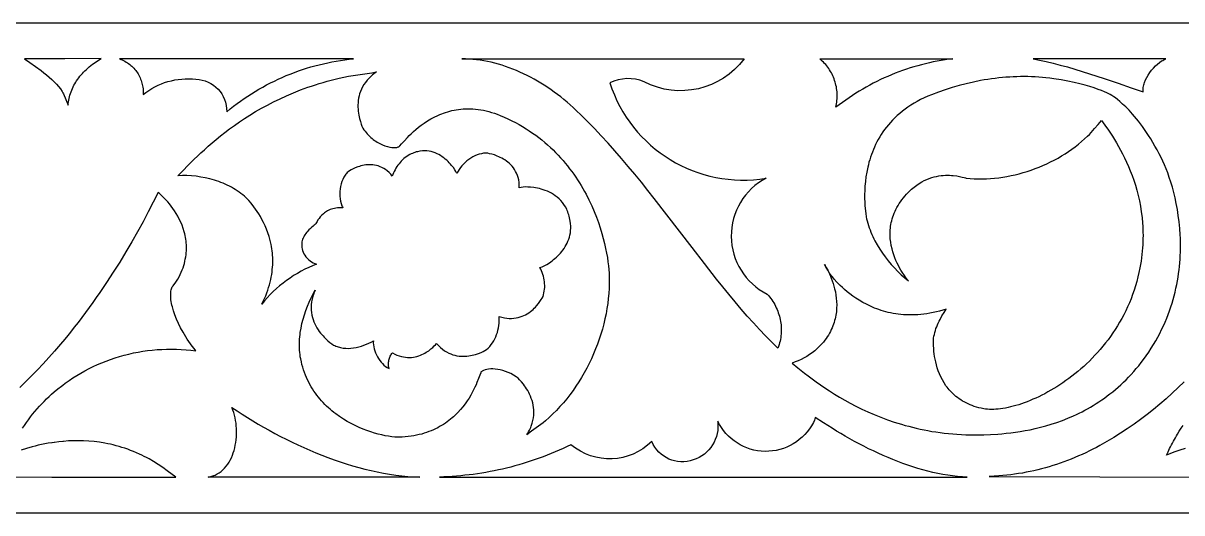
# Model space of a CAD drawing. Extents: x -336 to 337, y 105 to 175.
# Drawn here: x -171.1 to -5.4, y 104.8 to 174.8 of the extents above; entities that cross this region are included whole.
import ezdxf

# ---------------------------------------------------------------- set-up
doc = ezdxf.new("R2010")
doc.units = 0
doc.header["$MEASUREMENT"] = 0
doc.layers.get('0').update_dxf_attribs({"linetype": 'CONTINUOUS'})
doc.layers.add('BITMAP_LAYER', color=18, linetype='CONTINUOUS')

msp = doc.modelspace()

# ---------------------------------------------------------------- linework, layer by layer
msp.add_lwpolyline([(-336.17, 104.8), (336.8, 104.8), (336.8, 174.85), (-336.17, 174.85)], close=True)
at = {"layer": 'BITMAP_LAYER'}
for points in [[(-165.39, 164.9), (-165.3, 164.74), (-164.63, 163.12), (-164.61, 163.37), (-164.58, 163.61), (-164.54, 163.85), (-164.49, 164.09), (-164.44, 164.33), (-164.37, 164.57), (-164.3, 164.81), (-164.21, 165.04), (-164.12, 165.27), (-164.02, 165.5), (-163.92, 165.73), (-163.8, 165.96), (-163.68, 166.18), (-163.54, 166.4), (-163.41, 166.62), (-163.26, 166.83), (-163.1, 167.04), (-162.94, 167.25), (-162.77, 167.46), (-162.59, 167.66), (-162.41, 167.86), (-162.22, 168.05), (-162.02, 168.24), (-161.81, 168.43), (-161.6, 168.61), (-161.38, 168.79), (-161.15, 168.96), (-160.92, 169.13), (-160.43, 169.46), (-159.91, 169.77), (-165.09, 169.74), (-165.12, 169.74), (-165.39, 169.74), (-165.58, 169.74), (-170.87, 169.74), (-170.86, 169.74), (-170.87, 169.74), (-170.09, 169.22), (-169.29, 168.66), (-168.49, 168.06), (-168.09, 167.75), (-167.71, 167.44), (-167.33, 167.12), (-166.97, 166.79), (-166.63, 166.46), (-166.31, 166.12), (-166.01, 165.78), (-165.74, 165.44), (-165.5, 165.09)], [(-57.15, 169.74), (-38.1, 169.74), (-38.67, 169.68), (-39.23, 169.6), (-39.79, 169.51), (-40.35, 169.41), (-40.91, 169.3), (-41.47, 169.18), (-42.02, 169.05), (-42.57, 168.91), (-43.12, 168.76), (-43.67, 168.61), (-44.22, 168.44), (-44.76, 168.26), (-45.3, 168.08), (-45.83, 167.88), (-46.36, 167.68), (-46.89, 167.46), (-47.42, 167.24), (-47.94, 167.01), (-48.46, 166.77), (-48.98, 166.52), (-49.49, 166.26), (-50, 165.99), (-50.5, 165.71), (-51, 165.42), (-51.5, 165.13), (-51.99, 164.82), (-52.47, 164.51), (-52.96, 164.18), (-53.43, 163.85), (-53.91, 163.51), (-54.37, 163.16), (-54.84, 162.81), (-54.78, 163.05), (-54.74, 163.3), (-54.7, 163.54), (-54.68, 163.79), (-54.66, 164.03), (-54.65, 164.28), (-54.65, 164.52), (-54.66, 164.77), (-54.67, 165.01), (-54.7, 165.25), (-54.73, 165.49), (-54.77, 165.73), (-54.82, 165.96), (-54.87, 166.2), (-54.94, 166.43), (-55.01, 166.65), (-55.09, 166.88), (-55.18, 167.1), (-55.27, 167.32), (-55.38, 167.54), (-55.48, 167.75), (-55.6, 167.95), (-55.73, 168.16), (-55.86, 168.35), (-56, 168.55), (-56.14, 168.74), (-56.29, 168.92), (-56.45, 169.1), (-56.62, 169.27), (-56.79, 169.43), (-56.97, 169.59)], [(-26.63, 169.74), (-25.71, 169.57), (-24.75, 169.36), (-23.76, 169.13), (-22.75, 168.86), (-21.71, 168.58), (-20.67, 168.27), (-19.61, 167.95), (-18.56, 167.62), (-16.48, 166.94), (-14.47, 166.25), (-12.59, 165.6), (-10.89, 165.01), (-10.91, 165.17), (-10.91, 165.33), (-10.9, 165.49), (-10.88, 165.66), (-10.84, 165.83), (-10.8, 166.01), (-10.75, 166.18), (-10.69, 166.36), (-10.54, 166.72), (-10.37, 167.08), (-10.16, 167.43), (-9.93, 167.77), (-9.68, 168.11), (-9.41, 168.42), (-9.13, 168.72), (-8.84, 168.99), (-8.55, 169.23), (-8.25, 169.44), (-8.1, 169.53), (-7.95, 169.62), (-7.8, 169.69), (-7.66, 169.75)], [(-26.63, 169.74), (-25.71, 169.57), (-24.75, 169.36), (-23.76, 169.13), (-22.75, 168.86), (-21.71, 168.58), (-20.67, 168.27), (-19.61, 167.95), (-18.56, 167.62), (-16.48, 166.94), (-14.47, 166.25), (-12.59, 165.6), (-10.89, 165.01), (-10.91, 165.17), (-10.91, 165.33), (-10.9, 165.49), (-10.88, 165.66), (-10.84, 165.83), (-10.8, 166.01), (-10.75, 166.18), (-10.69, 166.36), (-10.54, 166.72), (-10.37, 167.08), (-10.16, 167.43), (-9.93, 167.77), (-9.68, 168.11), (-9.41, 168.42), (-9.13, 168.72), (-8.84, 168.99), (-8.55, 169.23), (-8.25, 169.44), (-8.1, 169.53), (-7.95, 169.62), (-7.8, 169.69), (-7.66, 169.75)], [(-129.28, 136.67), (-129.38, 136.44), (-129.47, 136.23), (-129.55, 136.01), (-129.62, 135.8), (-129.68, 135.58), (-129.73, 135.38), (-129.81, 134.97), (-129.86, 134.57), (-129.88, 134.19), (-129.87, 133.81), (-129.84, 133.45), (-129.78, 133.1), (-129.7, 132.76), (-129.61, 132.44), (-129.49, 132.13), (-129.36, 131.82), (-129.22, 131.54), (-129.06, 131.26), (-128.89, 131), (-128.72, 130.76), (-128.55, 130.52), (-128.36, 130.3), (-128.18, 130.1), (-128, 129.91), (-127.82, 129.73), (-127.49, 129.42), (-127.19, 129.17), (-126.94, 128.99), (-126.66, 128.81), (-126.51, 128.72), (-126.34, 128.65), (-126.18, 128.59), (-126.01, 128.53), (-125.84, 128.48), (-125.66, 128.44), (-125.3, 128.38), (-124.94, 128.34), (-124.56, 128.33), (-124.19, 128.35), (-123.81, 128.39), (-123.43, 128.46), (-123.06, 128.54), (-122.69, 128.65), (-122.33, 128.77), (-121.97, 128.91), (-121.63, 129.06), (-121.3, 129.23), (-120.98, 129.4), (-120.99, 129.12), (-120.97, 128.83), (-120.93, 128.54), (-120.87, 128.25), (-120.78, 127.96), (-120.68, 127.67), (-120.55, 127.39), (-120.41, 127.12), (-120.25, 126.86), (-120.07, 126.61), (-119.88, 126.37), (-119.68, 126.15), (-119.46, 125.95), (-119.23, 125.76), (-118.99, 125.6), (-118.74, 125.46), (-118.78, 125.6), (-118.8, 125.74), (-118.82, 125.89), (-118.82, 126.04), (-118.82, 126.19), (-118.81, 126.34), (-118.79, 126.49), (-118.76, 126.63), (-118.72, 126.78), (-118.68, 126.93), (-118.63, 127.07), (-118.57, 127.21), (-118.5, 127.34), (-118.43, 127.46), (-118.34, 127.59), (-118.26, 127.7), (-117.93, 127.52), (-117.6, 127.38), (-117.28, 127.26), (-116.97, 127.17), (-116.67, 127.1), (-116.37, 127.05), (-116.08, 127.03), (-115.79, 127.03), (-115.52, 127.04), (-115.25, 127.08), (-114.99, 127.12), (-114.74, 127.19), (-114.5, 127.26), (-114.26, 127.35), (-114.04, 127.44), (-113.82, 127.54), (-113.62, 127.65), (-113.42, 127.77), (-113.07, 128), (-112.76, 128.24), (-112.49, 128.47), (-112.28, 128.68), (-112.11, 128.85), (-111.95, 129.04), (-111.67, 128.73), (-111.38, 128.46), (-111.09, 128.21), (-110.8, 128), (-110.5, 127.82), (-110.21, 127.66), (-109.91, 127.53), (-109.61, 127.42), (-109.31, 127.34), (-109.02, 127.28), (-108.72, 127.23), (-108.43, 127.21), (-108.15, 127.2), (-107.87, 127.2), (-107.6, 127.22), (-107.33, 127.25), (-107.08, 127.3), (-106.83, 127.35), (-106.59, 127.41), (-106.36, 127.47), (-105.95, 127.61), (-105.58, 127.76), (-105.28, 127.9), (-105.04, 128.03), (-104.8, 128.18), (-104.57, 128.38), (-104.34, 128.61), (-104.14, 128.86), (-103.95, 129.12), (-103.77, 129.4), (-103.62, 129.69), (-103.48, 129.99), (-103.35, 130.3), (-103.25, 130.62), (-103.16, 130.94), (-103.09, 131.27), (-103.03, 131.59), (-103, 131.92), (-102.98, 132.25), (-102.99, 132.57), (-103.01, 132.89), (-102.62, 132.78), (-102.25, 132.7), (-101.89, 132.64), (-101.54, 132.62), (-101.21, 132.62), (-100.89, 132.64), (-100.58, 132.68), (-100.28, 132.74), (-99.99, 132.82), (-99.72, 132.92), (-99.46, 133.03), (-99.21, 133.15), (-98.97, 133.29), (-98.74, 133.43), (-98.53, 133.58), (-98.33, 133.74), (-98.14, 133.91), (-97.96, 134.07), (-97.8, 134.24), (-97.64, 134.4), (-97.37, 134.73), (-97.15, 135.03), (-96.97, 135.3), (-96.84, 135.52), (-96.72, 135.76), (-96.64, 136.01), (-96.58, 136.26), (-96.53, 136.52), (-96.5, 136.79), (-96.48, 137.05), (-96.48, 137.32), (-96.49, 137.59), (-96.52, 137.86), (-96.55, 138.12), (-96.6, 138.39), (-96.67, 138.65), (-96.74, 138.91), (-96.83, 139.17), (-96.92, 139.42), (-97.03, 139.66), (-97.15, 139.89), (-96.86, 140), (-96.54, 140.15), (-96.18, 140.34), (-95.8, 140.58), (-95.41, 140.86), (-95.21, 141.02), (-95.01, 141.18), (-94.81, 141.36), (-94.61, 141.55), (-94.42, 141.75), (-94.23, 141.95), (-94.05, 142.17), (-93.88, 142.4), (-93.71, 142.63), (-93.55, 142.88), (-93.41, 143.13), (-93.27, 143.4), (-93.15, 143.67), (-93.04, 143.95), (-92.95, 144.24), (-92.87, 144.54), (-92.81, 144.85), (-92.77, 145.17), (-92.75, 145.5), (-92.75, 145.83), (-92.77, 146.17), (-92.82, 146.52), (-92.86, 146.76), (-92.91, 146.99), (-92.97, 147.22), (-93.03, 147.43), (-93.1, 147.64), (-93.17, 147.84), (-93.25, 148.04), (-93.33, 148.23), (-93.52, 148.58), (-93.72, 148.91), (-93.95, 149.21), (-94.18, 149.48), (-94.43, 149.73), (-94.69, 149.96), (-94.96, 150.17), (-95.24, 150.36), (-95.52, 150.53), (-95.81, 150.68), (-96.1, 150.81), (-96.39, 150.93), (-96.68, 151.03), (-96.96, 151.11), (-97.24, 151.19), (-97.51, 151.25), (-97.77, 151.3), (-98.02, 151.34), (-98.49, 151.39), (-98.89, 151.41), (-99.2, 151.42), (-99.54, 151.4), (-99.82, 151.35), (-100.11, 151.29), (-100.12, 151.68), (-100.15, 152.06), (-100.2, 152.42), (-100.28, 152.76), (-100.38, 153.07), (-100.5, 153.37), (-100.64, 153.65), (-100.79, 153.91), (-100.96, 154.15), (-101.14, 154.38), (-101.33, 154.59), (-101.53, 154.78), (-101.74, 154.96), (-101.95, 155.13), (-102.17, 155.28), (-102.39, 155.41), (-102.61, 155.54), (-102.83, 155.65), (-103.05, 155.75), (-103.27, 155.84), (-103.67, 155.99), (-104.05, 156.1), (-104.37, 156.18), (-104.63, 156.23), (-104.91, 156.26), (-105.22, 156.23), (-105.53, 156.18), (-105.85, 156.1), (-106.15, 155.99), (-106.46, 155.87), (-106.75, 155.72), (-107.04, 155.55), (-107.32, 155.36), (-107.59, 155.16), (-107.85, 154.94), (-108.09, 154.7), (-108.31, 154.46), (-108.52, 154.2), (-108.71, 153.93), (-108.87, 153.66), (-109.02, 153.37), (-109.07, 153.46), (-109.17, 153.64), (-109.33, 153.88), (-109.54, 154.18), (-109.8, 154.51), (-109.96, 154.69), (-110.12, 154.87), (-110.3, 155.05), (-110.48, 155.23), (-110.69, 155.4), (-110.9, 155.57), (-111.12, 155.74), (-111.36, 155.9), (-111.61, 156.04), (-111.86, 156.17), (-112.13, 156.29), (-112.41, 156.39), (-112.71, 156.47), (-113.01, 156.54), (-113.32, 156.58), (-113.64, 156.59), (-113.97, 156.58), (-114.32, 156.54), (-114.67, 156.46), (-114.85, 156.42), (-115.03, 156.36), (-115.21, 156.29), (-115.4, 156.22), (-115.59, 156.14), (-115.78, 156.04), (-116, 155.92), (-116.21, 155.79), (-116.41, 155.64), (-116.61, 155.48), (-116.8, 155.31), (-116.98, 155.13), (-117.15, 154.94), (-117.31, 154.74), (-117.47, 154.54), (-117.61, 154.33), (-117.75, 154.11), (-117.87, 153.88), (-117.99, 153.65), (-118.09, 153.42), (-118.18, 153.19), (-118.27, 152.95), (-118.5, 153.24), (-118.74, 153.49), (-118.99, 153.71), (-119.24, 153.9), (-119.5, 154.07), (-119.76, 154.21), (-120.02, 154.32), (-120.28, 154.42), (-120.54, 154.49), (-120.8, 154.54), (-121.06, 154.58), (-121.32, 154.59), (-121.57, 154.6), (-121.82, 154.58), (-122.07, 154.56), (-122.3, 154.52), (-122.54, 154.48), (-122.76, 154.42), (-122.97, 154.36), (-123.18, 154.3), (-123.56, 154.15), (-123.89, 154.01), (-124.17, 153.86), (-124.38, 153.74), (-124.6, 153.6), (-124.71, 153.48), (-124.82, 153.36), (-124.93, 153.23), (-125.02, 153.1), (-125.12, 152.95), (-125.2, 152.81), (-125.36, 152.5), (-125.49, 152.18), (-125.59, 151.85), (-125.68, 151.5), (-125.74, 151.15), (-125.77, 150.79), (-125.78, 150.44), (-125.77, 150.08), (-125.73, 149.73), (-125.67, 149.39), (-125.58, 149.06), (-125.47, 148.74), (-125.4, 148.59), (-125.33, 148.44), (-125.6, 148.45), (-125.86, 148.45), (-126.1, 148.43), (-126.34, 148.4), (-126.56, 148.36), (-126.77, 148.31), (-126.97, 148.24), (-127.16, 148.17), (-127.35, 148.09), (-127.52, 148), (-127.68, 147.91), (-127.83, 147.81), (-127.98, 147.7), (-128.11, 147.59), (-128.36, 147.37), (-128.57, 147.14), (-128.75, 146.91), (-128.9, 146.7), (-129.03, 146.5), (-129.2, 146.2), (-129.25, 146.1), (-129.28, 146.05), (-129.44, 145.93), (-129.59, 145.82), (-129.78, 145.67), (-129.99, 145.48), (-130.22, 145.27), (-130.44, 145.02), (-130.55, 144.89), (-130.66, 144.74), (-130.76, 144.59), (-130.86, 144.44), (-130.94, 144.28), (-131.02, 144.11), (-131.09, 143.93), (-131.15, 143.75), (-131.19, 143.56), (-131.22, 143.37), (-131.23, 143.17), (-131.23, 142.97), (-131.21, 142.76), (-131.17, 142.55), (-131.11, 142.33), (-131.02, 142.1), (-130.91, 141.87), (-130.78, 141.64), (-130.63, 141.43), (-130.45, 141.22), (-130.26, 141.04), (-130.04, 140.87), (-129.82, 140.72), (-129.58, 140.58), (-129.34, 140.46), (-129.09, 140.36), (-129.66, 140.14), (-130.22, 139.9), (-130.77, 139.64), (-131.32, 139.35), (-131.85, 139.05), (-132.38, 138.73), (-132.9, 138.39), (-133.4, 138.04), (-133.9, 137.67), (-134.38, 137.28), (-134.84, 136.88), (-135.29, 136.46), (-135.73, 136.03), (-136.15, 135.58), (-136.55, 135.12), (-136.94, 134.65), (-136.74, 135.06), (-136.55, 135.46), (-136.38, 135.86), (-136.23, 136.25), (-136.09, 136.64), (-135.96, 137.02), (-135.85, 137.41), (-135.75, 137.78), (-135.66, 138.16), (-135.58, 138.52), (-135.52, 138.89), (-135.47, 139.25), (-135.43, 139.6), (-135.4, 139.95), (-135.38, 140.3), (-135.37, 140.64), (-135.37, 140.98), (-135.38, 141.31), (-135.4, 141.64), (-135.42, 141.96), (-135.46, 142.27), (-135.5, 142.58), (-135.55, 142.89), (-135.6, 143.19), (-135.74, 143.77), (-135.89, 144.33), (-136.07, 144.87), (-136.26, 145.38), (-136.47, 145.87), (-136.68, 146.34), (-136.91, 146.78), (-137.14, 147.19), (-137.37, 147.57), (-137.6, 147.93), (-137.83, 148.26), (-138.05, 148.56), (-138.45, 149.08), (-138.79, 149.47), (-139.04, 149.73), (-139.18, 149.87), (-139.42, 150.08), (-139.67, 150.29), (-139.92, 150.49), (-140.18, 150.68), (-140.45, 150.86), (-140.72, 151.04), (-141, 151.2), (-141.28, 151.37), (-141.57, 151.52), (-141.87, 151.67), (-142.17, 151.8), (-142.47, 151.94), (-142.78, 152.06), (-143.09, 152.18), (-143.4, 152.29), (-143.72, 152.39), (-144.04, 152.48), (-144.36, 152.57), (-145.01, 152.72), (-145.67, 152.84), (-146.33, 152.94), (-146.98, 153), (-147.64, 153.04), (-148.29, 153.05), (-148.94, 153.02), (-148.25, 153.73), (-147.47, 154.52), (-146.61, 155.37), (-146.15, 155.82), (-145.66, 156.28), (-145.14, 156.75), (-144.61, 157.23), (-144.05, 157.72), (-143.46, 158.21), (-142.85, 158.71), (-142.21, 159.21), (-141.55, 159.71), (-140.86, 160.21), (-140.14, 160.71), (-139.4, 161.21), (-138.63, 161.7), (-137.82, 162.19), (-137, 162.67), (-136.14, 163.14), (-135.25, 163.6), (-134.33, 164.04), (-133.38, 164.47), (-132.4, 164.89), (-131.39, 165.29), (-130.35, 165.67), (-129.82, 165.85), (-129.27, 166.03), (-128.72, 166.2), (-128.17, 166.37), (-127.6, 166.53), (-127.03, 166.68), (-126.44, 166.83), (-125.85, 166.98), (-125.2, 167.12), (-124.53, 167.25), (-123.87, 167.36), (-123.2, 167.46), (-121.87, 167.66), (-121.2, 167.76), (-120.53, 167.87), (-120.73, 167.73), (-120.92, 167.59), (-121.1, 167.45), (-121.27, 167.3), (-121.59, 167), (-121.87, 166.7), (-122.12, 166.38), (-122.34, 166.06), (-122.53, 165.74), (-122.69, 165.42), (-122.83, 165.09), (-122.94, 164.76), (-123.03, 164.43), (-123.1, 164.11), (-123.14, 163.78), (-123.17, 163.46), (-123.19, 163.15), (-123.19, 162.84), (-123.17, 162.54), (-123.15, 162.25), (-123.11, 161.98), (-123.07, 161.71), (-123.02, 161.45), (-122.96, 161.21), (-122.84, 160.78), (-122.72, 160.41), (-122.61, 160.12), (-122.47, 159.83), (-122.32, 159.61), (-122.17, 159.41), (-122.02, 159.21), (-121.86, 159.02), (-121.69, 158.84), (-121.52, 158.67), (-121.34, 158.51), (-121.17, 158.36), (-120.99, 158.21), (-120.8, 158.08), (-120.62, 157.95), (-120.43, 157.83), (-120.06, 157.62), (-119.69, 157.44), (-119.33, 157.3), (-118.97, 157.19), (-118.64, 157.11), (-118.32, 157.06), (-118.02, 157.05), (-117.89, 157.05), (-117.76, 157.06), (-117.64, 157.08), (-117.52, 157.11), (-117.42, 157.14), (-117.32, 157.18), (-117.27, 157.22), (-117.18, 157.31), (-116.94, 157.58), (-116.58, 157.98), (-116.12, 158.48), (-115.85, 158.76), (-115.56, 159.04), (-115.23, 159.34), (-114.89, 159.65), (-114.52, 159.95), (-114.12, 160.26), (-113.7, 160.56), (-113.25, 160.86), (-112.78, 161.14), (-112.28, 161.41), (-111.76, 161.66), (-111.49, 161.78), (-111.21, 161.89), (-110.93, 161.99), (-110.65, 162.09), (-110.35, 162.18), (-110.05, 162.26), (-109.75, 162.34), (-109.44, 162.41), (-109.12, 162.46), (-108.8, 162.51), (-108.47, 162.55), (-108.13, 162.58), (-107.79, 162.6), (-107.45, 162.6), (-107.1, 162.6), (-106.74, 162.58), (-106.38, 162.55), (-106.01, 162.51), (-105.63, 162.45), (-105.25, 162.38), (-104.87, 162.3), (-104.48, 162.2), (-104.08, 162.08), (-103.68, 161.95), (-103.27, 161.81), (-102.86, 161.65), (-102.29, 161.41), (-101.73, 161.16), (-101.19, 160.89), (-100.66, 160.62), (-100.15, 160.34), (-99.64, 160.05), (-99.15, 159.75), (-98.68, 159.45), (-98.21, 159.13), (-97.76, 158.81), (-97.32, 158.47), (-96.89, 158.14), (-96.47, 157.79), (-96.06, 157.44), (-95.67, 157.08), (-95.29, 156.72), (-94.91, 156.35), (-94.55, 155.97), (-94.2, 155.59), (-93.86, 155.21), (-93.53, 154.82), (-93.21, 154.43), (-92.91, 154.03), (-92.61, 153.64), (-92.32, 153.23), (-92.04, 152.83), (-91.77, 152.43), (-91.51, 152.02), (-91.26, 151.61), (-91.02, 151.2), (-90.79, 150.79), (-90.57, 150.38), (-90.15, 149.56), (-89.76, 148.74), (-89.41, 147.93), (-89.09, 147.12), (-88.8, 146.33), (-88.54, 145.55), (-88.3, 144.78), (-88.1, 144.04), (-87.92, 143.32), (-87.76, 142.62), (-87.63, 141.95), (-87.52, 141.31), (-87.43, 140.7), (-87.36, 140.13), (-87.31, 139.6), (-87.28, 139.11), (-87.25, 138.39), (-87.25, 137.66), (-87.27, 136.93), (-87.31, 136.2), (-87.38, 135.47), (-87.47, 134.74), (-87.58, 134.01), (-87.71, 133.27), (-87.86, 132.54), (-88.04, 131.82), (-88.23, 131.09), (-88.44, 130.37), (-88.68, 129.65), (-88.93, 128.94), (-89.2, 128.24), (-89.49, 127.54), (-89.8, 126.85), (-90.12, 126.17), (-90.47, 125.49), (-90.83, 124.83), (-91.2, 124.18), (-91.6, 123.54), (-92.01, 122.92), (-92.43, 122.3), (-92.87, 121.7), (-93.33, 121.12), (-93.8, 120.55), (-94.29, 120), (-94.79, 119.46), (-95.3, 118.95), (-95.82, 118.45), (-96.36, 117.97), (-96.68, 117.7), (-97.01, 117.45), (-97.68, 116.95), (-98.35, 116.47), (-99.02, 115.98), (-98.9, 116.19), (-98.78, 116.4), (-98.67, 116.61), (-98.57, 116.81), (-98.48, 117.02), (-98.4, 117.22), (-98.26, 117.62), (-98.16, 118.02), (-98.09, 118.41), (-98.05, 118.79), (-98.03, 119.16), (-98.04, 119.52), (-98.07, 119.87), (-98.12, 120.22), (-98.19, 120.55), (-98.28, 120.87), (-98.39, 121.18), (-98.5, 121.48), (-98.63, 121.76), (-98.77, 122.03), (-98.91, 122.29), (-99.06, 122.54), (-99.21, 122.77), (-99.36, 122.99), (-99.51, 123.19), (-99.81, 123.54), (-100.07, 123.83), (-100.29, 124.05), (-100.54, 124.27), (-100.92, 124.51), (-101.31, 124.72), (-101.7, 124.89), (-102.09, 125.04), (-102.47, 125.16), (-102.84, 125.26), (-103.2, 125.33), (-103.55, 125.37), (-103.89, 125.39), (-104.2, 125.39), (-104.5, 125.37), (-104.77, 125.32), (-105.01, 125.26), (-105.22, 125.18), (-105.32, 125.14), (-105.4, 125.09), (-105.48, 125.04), (-105.55, 124.98), (-105.59, 124.92), (-105.63, 124.83), (-105.76, 124.51), (-105.93, 124.04), (-106.16, 123.46), (-106.3, 123.13), (-106.46, 122.78), (-106.64, 122.41), (-106.84, 122.03), (-107.06, 121.63), (-107.3, 121.23), (-107.56, 120.82), (-107.85, 120.4), (-108.17, 119.98), (-108.51, 119.57), (-108.89, 119.16), (-109.29, 118.76), (-109.5, 118.56), (-109.72, 118.37), (-109.95, 118.18), (-110.19, 117.99), (-110.43, 117.81), (-110.68, 117.63), (-110.95, 117.46), (-111.22, 117.29), (-111.5, 117.13), (-111.78, 116.97), (-112.08, 116.82), (-112.39, 116.68), (-112.7, 116.54), (-113.03, 116.42), (-113.36, 116.3), (-113.71, 116.18), (-114.06, 116.08), (-114.43, 115.99), (-114.8, 115.9), (-115.19, 115.82), (-115.59, 115.76), (-115.99, 115.7), (-116.41, 115.66), (-116.84, 115.63), (-117.17, 115.61), (-117.54, 115.62), (-117.93, 115.65), (-118.36, 115.69), (-118.8, 115.75), (-119.28, 115.83), (-119.77, 115.94), (-120.28, 116.06), (-120.81, 116.21), (-121.35, 116.37), (-121.9, 116.56), (-122.46, 116.78), (-123.02, 117.02), (-123.58, 117.28), (-124.15, 117.57), (-124.71, 117.88), (-125.27, 118.22), (-125.83, 118.58), (-126.37, 118.97), (-126.63, 119.18), (-126.9, 119.39), (-127.16, 119.62), (-127.41, 119.84), (-127.66, 120.08), (-127.91, 120.32), (-128.15, 120.57), (-128.39, 120.83), (-128.62, 121.09), (-128.84, 121.37), (-129.06, 121.65), (-129.27, 121.93), (-129.48, 122.23), (-129.67, 122.53), (-129.86, 122.84), (-130.05, 123.16), (-130.22, 123.49), (-130.39, 123.82), (-130.54, 124.17), (-130.69, 124.52), (-130.83, 124.88), (-130.96, 125.25), (-131.08, 125.63), (-131.19, 126.01), (-131.28, 126.41), (-131.37, 126.81), (-131.43, 127.12), (-131.47, 127.43), (-131.51, 127.74), (-131.53, 128.06), (-131.55, 128.38), (-131.56, 128.69), (-131.56, 129.01), (-131.55, 129.33), (-131.53, 129.65), (-131.51, 129.97), (-131.47, 130.29), (-131.43, 130.6), (-131.32, 131.24), (-131.19, 131.88), (-131.02, 132.51), (-130.84, 133.13), (-130.63, 133.75), (-130.39, 134.35), (-130.14, 134.95), (-129.87, 135.54), (-129.58, 136.11)], [(-16.84, 160.92), (-16.37, 160.27), (-15.85, 159.52), (-15.58, 159.1), (-15.29, 158.67), (-15.01, 158.21), (-14.72, 157.73), (-14.42, 157.22), (-14.13, 156.69), (-13.84, 156.14), (-13.55, 155.57), (-13.27, 154.97), (-13, 154.36), (-12.73, 153.72), (-12.48, 153.06), (-12.24, 152.38), (-12.01, 151.68), (-11.8, 150.96), (-11.61, 150.21), (-11.44, 149.45), (-11.28, 148.67), (-11.16, 147.87), (-11.05, 147.05), (-10.98, 146.22), (-10.95, 145.79), (-10.93, 145.36), (-10.92, 144.93), (-10.91, 144.49), (-10.92, 144.04), (-10.93, 143.6), (-10.95, 143.14), (-10.98, 142.69), (-11.02, 142.22), (-11.07, 141.76), (-11.12, 141.29), (-11.19, 140.81), (-11.27, 140.34), (-11.35, 139.85), (-11.49, 139.19), (-11.64, 138.54), (-11.81, 137.89), (-11.99, 137.26), (-12.19, 136.64), (-12.4, 136.03), (-12.63, 135.43), (-12.87, 134.84), (-13.12, 134.26), (-13.39, 133.7), (-13.67, 133.14), (-13.96, 132.6), (-14.26, 132.07), (-14.57, 131.54), (-14.89, 131.03), (-15.22, 130.53), (-15.56, 130.04), (-15.92, 129.56), (-16.27, 129.1), (-16.64, 128.64), (-17.02, 128.19), (-17.4, 127.76), (-17.79, 127.34), (-18.18, 126.92), (-18.58, 126.52), (-18.99, 126.13), (-19.4, 125.76), (-19.81, 125.39), (-20.23, 125.03), (-20.65, 124.69), (-21.08, 124.35), (-21.5, 124.03), (-21.93, 123.72), (-22.36, 123.42), (-22.79, 123.13), (-23.23, 122.85), (-23.66, 122.59), (-24.09, 122.33), (-24.52, 122.09), (-24.95, 121.85), (-25.38, 121.63), (-25.81, 121.42), (-26.23, 121.22), (-26.65, 121.04), (-27.07, 120.86), (-27.48, 120.7), (-27.89, 120.54), (-28.29, 120.4), (-28.69, 120.27), (-29.08, 120.15), (-29.47, 120.04), (-29.85, 119.95), (-30.22, 119.86), (-30.58, 119.79), (-30.94, 119.73), (-31.28, 119.68), (-31.62, 119.64), (-31.95, 119.61), (-32.27, 119.59), (-32.57, 119.59), (-32.87, 119.6), (-33.16, 119.61), (-33.43, 119.64), (-33.69, 119.69), (-34.04, 119.76), (-34.39, 119.84), (-34.72, 119.93), (-35.04, 120.03), (-35.35, 120.14), (-35.65, 120.26), (-35.94, 120.38), (-36.21, 120.52), (-36.48, 120.66), (-36.74, 120.8), (-36.98, 120.96), (-37.22, 121.12), (-37.45, 121.28), (-37.66, 121.45), (-37.87, 121.63), (-38.07, 121.81), (-38.26, 122), (-38.44, 122.19), (-38.62, 122.38), (-38.78, 122.58), (-38.94, 122.78), (-39.09, 122.99), (-39.36, 123.4), (-39.61, 123.83), (-39.83, 124.26), (-40.02, 124.69), (-40.19, 125.12), (-40.33, 125.54), (-40.46, 125.97), (-40.56, 126.38), (-40.65, 126.78), (-40.72, 127.17), (-40.78, 127.54), (-40.82, 127.9), (-40.85, 128.23), (-40.88, 128.82), (-40.89, 129.28), (-40.88, 129.61), (-40.86, 129.78), (-40.81, 130.06), (-40.75, 130.33), (-40.68, 130.61), (-40.6, 130.88), (-40.52, 131.15), (-40.42, 131.42), (-40.31, 131.69), (-40.2, 131.95), (-40.07, 132.21), (-39.94, 132.47), (-39.67, 132.98), (-39.37, 133.46), (-39.05, 133.94), (-39.53, 133.79), (-40, 133.66), (-40.47, 133.54), (-40.93, 133.44), (-41.38, 133.35), (-41.83, 133.28), (-42.27, 133.22), (-42.7, 133.17), (-43.12, 133.14), (-43.54, 133.12), (-43.96, 133.11), (-44.36, 133.11), (-44.76, 133.12), (-45.15, 133.14), (-45.54, 133.18), (-45.91, 133.22), (-46.28, 133.27), (-46.65, 133.34), (-47.01, 133.41), (-47.35, 133.48), (-47.7, 133.57), (-48.03, 133.66), (-48.36, 133.76), (-48.68, 133.87), (-49, 133.98), (-49.3, 134.1), (-49.9, 134.36), (-50.46, 134.63), (-51, 134.91), (-51.5, 135.21), (-51.98, 135.51), (-52.42, 135.82), (-52.84, 136.13), (-53.23, 136.43), (-53.58, 136.74), (-53.91, 137.03), (-54.21, 137.31), (-54.47, 137.57), (-54.71, 137.82), (-55.08, 138.24), (-55.34, 138.55), (-55.46, 138.72), (-55.73, 139.11), (-55.98, 139.51), (-56.22, 139.92), (-56.47, 140.33), (-56.38, 140.19), (-56.22, 139.91), (-56, 139.5), (-55.75, 138.98), (-55.62, 138.68), (-55.49, 138.35), (-55.36, 138), (-55.23, 137.63), (-55.12, 137.24), (-55.01, 136.83), (-54.91, 136.4), (-54.84, 135.96), (-54.78, 135.5), (-54.74, 135.03), (-54.72, 134.55), (-54.73, 134.06), (-54.77, 133.56), (-54.8, 133.31), (-54.84, 133.06), (-54.89, 132.81), (-54.94, 132.55), (-55.01, 132.3), (-55.08, 132.04), (-55.17, 131.78), (-55.26, 131.53), (-55.37, 131.27), (-55.49, 131.01), (-55.61, 130.75), (-55.75, 130.5), (-55.9, 130.24), (-56.07, 129.99), (-56.24, 129.73), (-56.43, 129.48), (-56.63, 129.23), (-56.84, 128.98), (-57.07, 128.73), (-57.32, 128.48), (-57.57, 128.24), (-57.84, 128), (-58.02, 127.85), (-58.21, 127.71), (-58.59, 127.44), (-58.98, 127.19), (-59.39, 126.96), (-59.81, 126.75), (-60.24, 126.56), (-60.67, 126.38), (-61.11, 126.21), (-60.27, 125.53), (-59.31, 124.78), (-58.79, 124.38), (-58.24, 123.97), (-57.66, 123.54), (-57.05, 123.11), (-56.41, 122.68), (-55.75, 122.24), (-55.05, 121.8), (-54.33, 121.36), (-53.57, 120.93), (-52.79, 120.49), (-51.97, 120.07), (-51.13, 119.65), (-50.26, 119.25), (-49.36, 118.86), (-48.43, 118.48), (-47.47, 118.12), (-46.48, 117.78), (-45.98, 117.62), (-45.46, 117.47), (-44.94, 117.32), (-44.42, 117.18), (-43.88, 117.04), (-43.34, 116.91), (-42.79, 116.79), (-42.23, 116.67), (-41.67, 116.56), (-41.1, 116.46), (-40.52, 116.37), (-39.93, 116.29), (-39.34, 116.21), (-38.74, 116.15), (-38.13, 116.09), (-37.52, 116.04), (-36.89, 116.01), (-36.26, 115.98), (-35.63, 115.96), (-34.98, 115.95), (-34.33, 115.96), (-33.67, 115.97), (-32.73, 116.01), (-31.66, 116.07), (-31.08, 116.12), (-30.47, 116.18), (-29.83, 116.25), (-29.17, 116.34), (-28.49, 116.44), (-27.79, 116.56), (-27.07, 116.7), (-26.33, 116.86), (-25.58, 117.04), (-24.81, 117.25), (-24.03, 117.48), (-23.25, 117.74), (-22.45, 118.02), (-21.65, 118.34), (-20.84, 118.69), (-20.44, 118.87), (-20.04, 119.07), (-19.63, 119.27), (-19.23, 119.48), (-18.83, 119.7), (-18.42, 119.93), (-18.02, 120.17), (-17.62, 120.42), (-17.22, 120.68), (-16.82, 120.95), (-16.43, 121.23), (-16.03, 121.52), (-15.64, 121.81), (-15.25, 122.12), (-14.86, 122.45), (-14.48, 122.78), (-14.1, 123.12), (-13.72, 123.48), (-13.34, 123.84), (-12.97, 124.22), (-12.61, 124.61), (-12.24, 125.01), (-11.89, 125.43), (-11.53, 125.85), (-11.19, 126.29), (-10.84, 126.75), (-10.46, 127.28), (-10.1, 127.8), (-9.75, 128.34), (-9.42, 128.87), (-9.1, 129.4), (-8.8, 129.94), (-8.52, 130.48), (-8.25, 131.02), (-7.99, 131.55), (-7.75, 132.09), (-7.53, 132.63), (-7.31, 133.17), (-7.12, 133.71), (-6.93, 134.25), (-6.76, 134.78), (-6.6, 135.32), (-6.45, 135.85), (-6.32, 136.39), (-6.2, 136.92), (-6.09, 137.45), (-5.99, 137.98), (-5.9, 138.5), (-5.82, 139.03), (-5.76, 139.55), (-5.7, 140.06), (-5.65, 140.58), (-5.61, 141.09), (-5.59, 141.6), (-5.57, 142.1), (-5.56, 142.6), (-5.55, 143.09), (-5.56, 143.58), (-5.57, 144.07), (-5.6, 144.55), (-5.66, 145.49), (-5.75, 146.42), (-5.87, 147.32), (-6, 148.19), (-6.16, 149.03), (-6.33, 149.85), (-6.52, 150.63), (-6.72, 151.38), (-6.94, 152.1), (-7.15, 152.78), (-7.38, 153.42), (-7.61, 154.02), (-7.84, 154.57), (-8.06, 155.09), (-8.29, 155.56), (-8.59, 156.15), (-8.89, 156.72), (-9.2, 157.27), (-9.5, 157.79), (-9.8, 158.29), (-10.11, 158.77), (-10.41, 159.22), (-10.7, 159.65), (-11, 160.07), (-11.29, 160.46), (-11.58, 160.83), (-11.86, 161.18), (-12.4, 161.81), (-12.91, 162.38), (-13.39, 162.87), (-13.84, 163.28), (-14.23, 163.64), (-14.58, 163.92), (-14.87, 164.15), (-15.11, 164.32), (-15.37, 164.49), (-15.61, 164.62), (-15.82, 164.73), (-16.1, 164.87), (-16.44, 165.02), (-16.86, 165.2), (-17.34, 165.38), (-17.88, 165.58), (-18.5, 165.78), (-19.19, 165.98), (-19.94, 166.19), (-20.77, 166.38), (-21.67, 166.57), (-22.64, 166.74), (-23.68, 166.9), (-24.23, 166.97), (-24.8, 167.04), (-25.31, 167.09), (-25.83, 167.13), (-26.34, 167.16), (-26.86, 167.18), (-27.38, 167.2), (-27.9, 167.21), (-28.42, 167.2), (-28.94, 167.19), (-29.46, 167.17), (-29.98, 167.14), (-30.51, 167.11), (-31.03, 167.06), (-31.55, 167.01), (-32.07, 166.95), (-32.59, 166.88), (-33.1, 166.8), (-33.62, 166.72), (-34.14, 166.63), (-35.17, 166.42), (-36.19, 166.19), (-37.2, 165.93), (-38.2, 165.64), (-39.2, 165.32), (-40.18, 164.98), (-41.15, 164.61), (-41.69, 164.39), (-42.21, 164.15), (-42.72, 163.91), (-43.2, 163.65), (-43.66, 163.39), (-44.11, 163.11), (-44.53, 162.83), (-44.94, 162.54), (-45.33, 162.24), (-45.71, 161.94), (-46.06, 161.62), (-46.4, 161.3), (-46.72, 160.98), (-47.03, 160.65), (-47.32, 160.31), (-47.6, 159.97), (-47.86, 159.62), (-48.11, 159.28), (-48.34, 158.92), (-48.56, 158.57), (-48.77, 158.21), (-48.96, 157.85), (-49.15, 157.49), (-49.31, 157.13), (-49.47, 156.76), (-49.62, 156.4), (-49.75, 156.04), (-49.88, 155.68), (-49.99, 155.31), (-50.1, 154.95), (-50.19, 154.6), (-50.28, 154.24), (-50.42, 153.54), (-50.54, 152.85), (-50.62, 152.19), (-50.68, 151.54), (-50.71, 150.93), (-50.73, 150.34), (-50.73, 149.78), (-50.71, 149.26), (-50.69, 148.78), (-50.65, 148.35), (-50.57, 147.63), (-50.49, 147.13), (-50.44, 146.87), (-50.36, 146.55), (-50.27, 146.22), (-50.17, 145.9), (-50.06, 145.58), (-49.95, 145.27), (-49.82, 144.95), (-49.69, 144.64), (-49.55, 144.33), (-49.4, 144.02), (-49.25, 143.72), (-48.92, 143.12), (-48.56, 142.54), (-48.18, 141.96), (-47.78, 141.41), (-47.35, 140.86), (-46.91, 140.34), (-46.45, 139.83), (-45.97, 139.34), (-45.48, 138.86), (-44.98, 138.41), (-44.46, 137.97), (-44.57, 138.1), (-44.77, 138.36), (-45.04, 138.74), (-45.37, 139.23), (-45.54, 139.52), (-45.72, 139.83), (-45.89, 140.16), (-46.07, 140.52), (-46.24, 140.89), (-46.4, 141.29), (-46.55, 141.7), (-46.69, 142.13), (-46.81, 142.58), (-46.92, 143.04), (-47, 143.52), (-47.05, 144), (-47.07, 144.25), (-47.08, 144.5), (-47.08, 144.76), (-47.08, 145.01), (-47.06, 145.27), (-47.04, 145.53), (-47.01, 145.79), (-46.97, 146.06), (-46.91, 146.32), (-46.85, 146.59), (-46.78, 146.86), (-46.7, 147.13), (-46.6, 147.4), (-46.5, 147.67), (-46.38, 147.94), (-46.25, 148.21), (-46.11, 148.49), (-45.95, 148.76), (-45.78, 149.03), (-45.6, 149.31), (-45.4, 149.58), (-45.19, 149.85), (-44.96, 150.12), (-44.72, 150.4), (-44.36, 150.76), (-44, 151.1), (-43.64, 151.4), (-43.28, 151.67), (-42.92, 151.92), (-42.56, 152.13), (-42.2, 152.32), (-41.84, 152.49), (-41.48, 152.63), (-41.13, 152.75), (-40.79, 152.85), (-40.45, 152.93), (-40.11, 152.99), (-39.79, 153.04), (-39.47, 153.07), (-39.16, 153.09), (-38.86, 153.09), (-38.58, 153.09), (-38.3, 153.07), (-38.04, 153.05), (-37.56, 152.99), (-37.14, 152.91), (-36.79, 152.83), (-36.51, 152.76), (-36.32, 152.71), (-36.22, 152.68), (-35.65, 152.63), (-35.07, 152.59), (-34.49, 152.58), (-33.91, 152.58), (-33.32, 152.59), (-32.73, 152.63), (-32.14, 152.68), (-31.55, 152.74), (-30.96, 152.82), (-30.38, 152.92), (-29.79, 153.04), (-29.2, 153.17), (-28.62, 153.31), (-28.04, 153.47), (-27.47, 153.64), (-26.9, 153.83), (-26.33, 154.04), (-25.77, 154.25), (-25.22, 154.49), (-24.67, 154.73), (-24.13, 154.99), (-23.6, 155.26), (-23.07, 155.55), (-22.56, 155.85), (-22.05, 156.16), (-21.56, 156.48), (-21.08, 156.82), (-20.6, 157.17), (-20.15, 157.53), (-19.7, 157.9), (-19.27, 158.28), (-18.85, 158.68), (-18.58, 158.94), (-18.32, 159.22), (-17.83, 159.78), (-17.34, 160.36)], [(-114.32, 109.92), (-144.62, 109.92), (-144.45, 109.95), (-144.27, 109.99), (-144.1, 110.03), (-143.93, 110.08), (-143.77, 110.14), (-143.61, 110.21), (-143.31, 110.36), (-143.02, 110.54), (-142.75, 110.74), (-142.49, 110.96), (-142.25, 111.2), (-142.02, 111.46), (-141.81, 111.75), (-141.62, 112.04), (-141.45, 112.36), (-141.28, 112.68), (-141.14, 113.03), (-141.01, 113.38), (-140.9, 113.74), (-140.8, 114.11), (-140.72, 114.49), (-140.65, 114.88), (-140.6, 115.27), (-140.56, 115.66), (-140.54, 116.06), (-140.54, 116.46), (-140.55, 116.85), (-140.58, 117.25), (-140.62, 117.64), (-140.68, 118.03), (-140.75, 118.41), (-140.84, 118.79), (-140.94, 119.16), (-141.06, 119.51), (-141.2, 119.86), (-140.48, 119.38), (-139.74, 118.9), (-139, 118.43), (-138.24, 117.96), (-137.47, 117.5), (-136.68, 117.05), (-135.89, 116.61), (-135.09, 116.17), (-134.27, 115.74), (-133.45, 115.32), (-132.61, 114.91), (-131.77, 114.52), (-130.93, 114.13), (-130.07, 113.76), (-129.21, 113.4), (-128.35, 113.05), (-127.48, 112.72), (-126.6, 112.4), (-125.73, 112.1), (-124.85, 111.82), (-123.96, 111.55), (-123.08, 111.3), (-122.2, 111.07), (-121.31, 110.85), (-120.43, 110.66), (-119.55, 110.49), (-118.67, 110.34), (-117.79, 110.21), (-116.91, 110.1), (-116.04, 110.01), (-115.18, 109.95)], [(-114.32, 109.92), (-144.62, 109.92), (-144.45, 109.95), (-144.27, 109.99), (-144.1, 110.03), (-143.93, 110.08), (-143.77, 110.14), (-143.61, 110.21), (-143.31, 110.36), (-143.02, 110.54), (-142.75, 110.74), (-142.49, 110.96), (-142.25, 111.2), (-142.02, 111.46), (-141.81, 111.75), (-141.62, 112.04), (-141.45, 112.36), (-141.28, 112.68), (-141.14, 113.03), (-141.01, 113.38), (-140.9, 113.74), (-140.8, 114.11), (-140.72, 114.49), (-140.65, 114.88), (-140.6, 115.27), (-140.56, 115.66), (-140.54, 116.06), (-140.54, 116.46), (-140.55, 116.85), (-140.58, 117.25), (-140.62, 117.64), (-140.68, 118.03), (-140.75, 118.41), (-140.84, 118.79), (-140.94, 119.16), (-141.06, 119.51), (-141.2, 119.86), (-140.48, 119.38), (-139.74, 118.9), (-139, 118.43), (-138.24, 117.96), (-137.47, 117.5), (-136.68, 117.05), (-135.89, 116.61), (-135.09, 116.17), (-134.27, 115.74), (-133.45, 115.32), (-132.61, 114.91), (-131.77, 114.52), (-130.93, 114.13), (-130.07, 113.76), (-129.21, 113.4), (-128.35, 113.05), (-127.48, 112.72), (-126.6, 112.4), (-125.73, 112.1), (-124.85, 111.82), (-123.96, 111.55), (-123.08, 111.3), (-122.2, 111.07), (-121.31, 110.85), (-120.43, 110.66), (-119.55, 110.49), (-118.67, 110.34), (-117.79, 110.21), (-116.91, 110.1), (-116.04, 110.01), (-115.18, 109.95)]]:
    msp.add_lwpolyline(points, close=True, dxfattribs=at)
for points in [[(-123.81, 169.75), (-157.27, 169.74), (-157.07, 169.67), (-156.88, 169.58), (-156.69, 169.49), (-156.51, 169.4), (-156.33, 169.29), (-156.16, 169.18), (-155.99, 169.07), (-155.82, 168.94), (-155.67, 168.81), (-155.51, 168.68), (-155.37, 168.53), (-155.23, 168.39), (-155.09, 168.24), (-154.97, 168.08), (-154.85, 167.92), (-154.73, 167.75), (-154.62, 167.58), (-154.52, 167.4), (-154.43, 167.22), (-154.34, 167.04), (-154.26, 166.85), (-154.19, 166.66), (-154.12, 166.47), (-154.07, 166.27), (-154.02, 166.07), (-153.98, 165.87), (-153.94, 165.67), (-153.92, 165.46), (-153.9, 165.25), (-153.89, 165.04), (-153.89, 164.83), (-153.9, 164.62, -0.202837), (-146.35, 166.83, -0.412246), (-141.95, 162.18), (-141.46, 162.58), (-140.97, 162.97), (-140.47, 163.35), (-139.96, 163.71), (-139.45, 164.07), (-138.93, 164.42), (-138.41, 164.76), (-137.87, 165.09), (-137.34, 165.41), (-136.8, 165.71), (-136.25, 166.01), (-135.7, 166.3), (-135.14, 166.57), (-134.58, 166.84), (-134.01, 167.09), (-133.44, 167.34), (-132.86, 167.57), (-132.28, 167.8), (-131.7, 168.01), (-131.11, 168.21), (-130.52, 168.4), (-129.93, 168.58), (-129.33, 168.75), (-128.73, 168.9), (-128.12, 169.05), (-127.51, 169.18), (-126.9, 169.3), (-126.29, 169.42), (-125.67, 169.52), (-125.05, 169.6), (-124.43, 169.68)], [(-63.12, 128.36), (-64, 129.21), (-64.88, 130.1), (-65.76, 131.02), (-66.64, 131.97), (-67.51, 132.95), (-68.39, 133.96), (-69.26, 135), (-70.14, 136.06), (-71.01, 137.13), (-71.89, 138.23), (-73.64, 140.48), (-75.41, 142.77), (-77.19, 145.09), (-78.99, 147.43), (-80.81, 149.77), (-81.73, 150.93), (-82.65, 152.08), (-83.59, 153.23), (-84.53, 154.36), (-85.48, 155.48), (-86.43, 156.59), (-87.4, 157.67), (-88.38, 158.74), (-89.36, 159.78), (-90.36, 160.8), (-91.37, 161.8), (-91.88, 162.28), (-92.39, 162.76), (-92.82, 163.16), (-93.27, 163.55), (-93.72, 163.92), (-94.17, 164.29), (-94.63, 164.65), (-95.1, 165), (-95.57, 165.33), (-96.05, 165.66), (-96.53, 165.97), (-97.02, 166.28), (-97.51, 166.57), (-98, 166.85), (-98.5, 167.12), (-99, 167.38), (-99.5, 167.62), (-100.01, 167.86), (-100.52, 168.08), (-101.03, 168.29), (-101.55, 168.48), (-102.06, 168.66), (-102.58, 168.83), (-103.1, 168.99), (-103.62, 169.13), (-104.14, 169.25), (-104.67, 169.37), (-105.19, 169.46), (-105.71, 169.55), (-106.23, 169.62), (-106.76, 169.67), (-107.28, 169.71), (-107.8, 169.73), (-108.32, 169.74), (-67.95, 169.74, -0.36788), (-82.26, 166.46, 0.212406), (-87.16, 166.32, 0.373183), (-64.8, 152.68, 0.610194), (-64.67, 136.09), (-64.49, 135.89), (-64.32, 135.69), (-64.16, 135.48), (-64, 135.27), (-63.86, 135.05), (-63.72, 134.83), (-63.59, 134.6), (-63.47, 134.37), (-63.36, 134.14), (-63.25, 133.91), (-63.15, 133.67), (-63.07, 133.43), (-62.99, 133.18), (-62.91, 132.93), (-62.85, 132.69), (-62.8, 132.44), (-62.75, 132.18), (-62.71, 131.93), (-62.68, 131.68), (-62.66, 131.42), (-62.65, 131.16), (-62.65, 130.91), (-62.66, 130.65), (-62.67, 130.39), (-62.7, 130.13), (-62.73, 129.88), (-62.77, 129.62), (-62.82, 129.36), (-62.88, 129.11), (-62.95, 128.86), (-63.03, 128.61)], [(-58.06, 117.73, -0.619625), (-71.74, 117.94, -0.362336), (-75.23, 112.37, -0.401569), (-81.16, 115.02, -0.389889), (-92.72, 114.55), (-93.28, 114.28), (-93.84, 114.01), (-94.41, 113.76), (-94.97, 113.51), (-95.54, 113.28), (-96.11, 113.05), (-96.68, 112.83), (-97.26, 112.62), (-97.83, 112.41), (-98.41, 112.22), (-98.99, 112.03), (-99.57, 111.85), (-100.16, 111.68), (-100.74, 111.51), (-101.33, 111.36), (-101.92, 111.21), (-102.51, 111.07), (-103.1, 110.94), (-103.7, 110.81), (-104.29, 110.7), (-104.89, 110.59), (-105.49, 110.49), (-106.09, 110.4), (-106.69, 110.31), (-107.29, 110.24), (-107.89, 110.17), (-108.49, 110.11), (-109.1, 110.05), (-109.7, 110.01), (-110.31, 109.97), (-110.92, 109.94), (-111.52, 109.92), (-36.05, 109.92), (-36.75, 109.95), (-37.44, 110), (-38.15, 110.08), (-38.85, 110.18), (-39.56, 110.29), (-40.27, 110.43), (-40.98, 110.59), (-41.7, 110.76), (-42.41, 110.95), (-43.12, 111.16), (-43.84, 111.38), (-44.55, 111.62), (-45.26, 111.87), (-45.97, 112.14), (-46.68, 112.42), (-47.38, 112.71), (-48.08, 113.01), (-48.78, 113.33), (-49.47, 113.65), (-50.16, 113.98), (-50.84, 114.33), (-51.51, 114.68), (-52.18, 115.03), (-52.84, 115.4), (-53.49, 115.76), (-54.13, 116.14), (-54.77, 116.51), (-55.39, 116.9), (-56.61, 117.66), (-57.78, 118.44), (-57.91, 118.08)]]:
    msp.add_lwpolyline(points, format="xyb", close=True, dxfattribs=at)
for points in [[(-171.15, 116.91), (-170.88, 117.32), (-170.6, 117.73), (-170.31, 118.13), (-170.01, 118.53), (-169.71, 118.91), (-169.39, 119.3), (-169.07, 119.67), (-168.74, 120.04), (-168.41, 120.4), (-168.07, 120.75), (-167.72, 121.1), (-167.36, 121.44), (-167, 121.77), (-166.63, 122.1), (-166.63, 122.1), (-166.62, 122.13), (-166.63, 122.1), (-166.61, 122.1), (-166.09, 122.53), (-165.57, 122.94), (-165.39, 123.09), (-165.05, 123.36), (-164.5, 123.74), (-163.95, 124.11), (-163.38, 124.46), (-162.81, 124.8), (-162.23, 125.13), (-161.64, 125.44), (-161.03, 125.73), (-160.43, 126.01), (-159.81, 126.27), (-159.19, 126.52), (-158.55, 126.75), (-157.92, 126.97), (-157.27, 127.17), (-156.62, 127.35), (-155.96, 127.52), (-155.3, 127.67), (-154.63, 127.8), (-153.96, 127.91), (-153.29, 128.01), (-152.6, 128.09), (-151.92, 128.15), (-151.23, 128.19), (-150.54, 128.22), (-149.85, 128.22), (-149.15, 128.21), (-148.46, 128.18), (-147.76, 128.13), (-147.06, 128.05), (-146.36, 127.96), (-146.62, 128.3), (-146.88, 128.64), (-147.13, 128.97), (-147.36, 129.31), (-147.59, 129.64), (-147.8, 129.97), (-148, 130.3), (-148.2, 130.63), (-148.55, 131.28), (-148.87, 131.91), (-149.14, 132.53), (-149.37, 133.12), (-149.57, 133.7), (-149.72, 134.25), (-149.78, 134.51), (-149.84, 134.77), (-149.88, 135.02), (-149.92, 135.26), (-149.94, 135.49), (-149.96, 135.72), (-149.96, 135.93), (-149.96, 136.14), (-149.95, 136.33), (-149.93, 136.52), (-149.9, 136.69), (-149.86, 136.86), (-149.8, 137.01), (-149.73, 137.15), (-149.63, 137.28), (-149.53, 137.41), (-149.31, 137.66), (-149.21, 137.79), (-149.12, 137.92), (-148.93, 138.25), (-148.75, 138.58), (-148.6, 138.91), (-148.45, 139.23), (-148.32, 139.55), (-148.2, 139.86), (-148.1, 140.18), (-148.01, 140.49), (-147.93, 140.79), (-147.87, 141.1), (-147.81, 141.4), (-147.77, 141.7), (-147.74, 141.99), (-147.72, 142.28), (-147.71, 142.57), (-147.71, 142.85), (-147.72, 143.13), (-147.74, 143.41), (-147.76, 143.68), (-147.8, 143.95), (-147.84, 144.21), (-147.89, 144.47), (-147.95, 144.73), (-148.02, 144.98), (-148.17, 145.47), (-148.34, 145.94), (-148.53, 146.39), (-148.74, 146.83), (-148.96, 147.24), (-149.19, 147.63), (-149.43, 148.01), (-149.67, 148.36), (-149.91, 148.69), (-150.15, 148.99), (-150.39, 149.27), (-150.62, 149.53), (-151.03, 149.97), (-151.38, 150.3), (-151.63, 150.53), (-151.76, 150.64), (-152.45, 149.26), (-153.17, 147.86), (-153.92, 146.44), (-154.71, 145.01), (-155.53, 143.57), (-156.38, 142.13), (-157.26, 140.67), (-158.17, 139.22), (-159.12, 137.77), (-160.1, 136.32), (-160.6, 135.6), (-161.11, 134.88), (-161.62, 134.17), (-162.14, 133.46), (-162.67, 132.75), (-163.21, 132.04), (-163.76, 131.34), (-164.31, 130.65), (-164.87, 129.95), (-165.39, 129.32), (-165.43, 129.27), (-166, 128.59), (-166.59, 127.91), (-167.4, 127.01), (-168.21, 126.13), (-169.03, 125.25), (-169.86, 124.39), (-170.71, 123.55), (-171.56, 122.72)], [(-5.01, 123.55), (-5.87, 122.72), (-6.74, 121.91), (-7.62, 121.12), (-8.51, 120.35), (-9.42, 119.6), (-10.34, 118.87), (-11.26, 118.16), (-12.2, 117.48), (-13.16, 116.82), (-14.12, 116.18), (-15.09, 115.57), (-16.08, 114.99), (-17.08, 114.43), (-17.58, 114.16), (-18.08, 113.9), (-18.59, 113.65), (-19.1, 113.41), (-19.61, 113.17), (-20.13, 112.94), (-20.65, 112.72), (-21.17, 112.5), (-21.69, 112.3), (-22.22, 112.1), (-22.75, 111.91), (-23.28, 111.73), (-23.81, 111.56), (-24.35, 111.39), (-24.88, 111.24), (-25.43, 111.09), (-25.97, 110.96), (-26.52, 110.83), (-27.06, 110.71), (-27.61, 110.6), (-28.17, 110.5), (-28.72, 110.41), (-29.28, 110.33), (-29.84, 110.26), (-30.41, 110.2), (-30.97, 110.15), (-31.54, 110.11), (-32.93, 110), (-1.28, 109.92)], [(-198.63, 110), (-166.97, 109.92), (-166.97, 109.92), (-166.91, 109.92), (-166.62, 109.92), (-166.6, 109.92), (-165.39, 109.92), (-149.24, 109.92), (-150.48, 110.83), (-151.11, 111.28), (-151.75, 111.71), (-152.4, 112.13), (-153.06, 112.52), (-153.4, 112.7), (-153.74, 112.88), (-154.08, 113.05), (-154.43, 113.22), (-154.85, 113.4), (-155.28, 113.58), (-155.7, 113.74), (-156.11, 113.9), (-156.53, 114.04), (-156.94, 114.17), (-157.35, 114.29), (-157.76, 114.41), (-158.17, 114.51), (-158.57, 114.61), (-158.97, 114.69), (-159.37, 114.77), (-160.16, 114.9), (-160.93, 115), (-161.69, 115.07), (-162.44, 115.11), (-163.18, 115.12), (-163.89, 115.11), (-164.6, 115.08), (-165.28, 115.03), (-165.39, 115.02), (-165.95, 114.96), (-166.6, 114.88), (-166.62, 114.88), (-166.91, 114.84), (-166.97, 114.84), (-166.97, 114.84), (-167.47, 114.76), (-167.96, 114.67), (-168.44, 114.57), (-168.9, 114.46), (-169.34, 114.35), (-169.78, 114.24), (-170.6, 114), (-171.36, 113.76)]]:
    msp.add_lwpolyline(points, dxfattribs=at)
msp.add_lwpolyline([(-4.9, 114), (-5.66, 113.76), (-6.36, 113.52), (-6.99, 113.29), (-7.54, 113.07), (-7.33, 113.54), (-7.11, 114, -0.024519), (-5.97, 116.06), (-5.72, 116.49), (-5.45, 116.91), (-5.18, 117.32)], format="xyb", dxfattribs=at)

doc.saveas('drawing.dxf')
